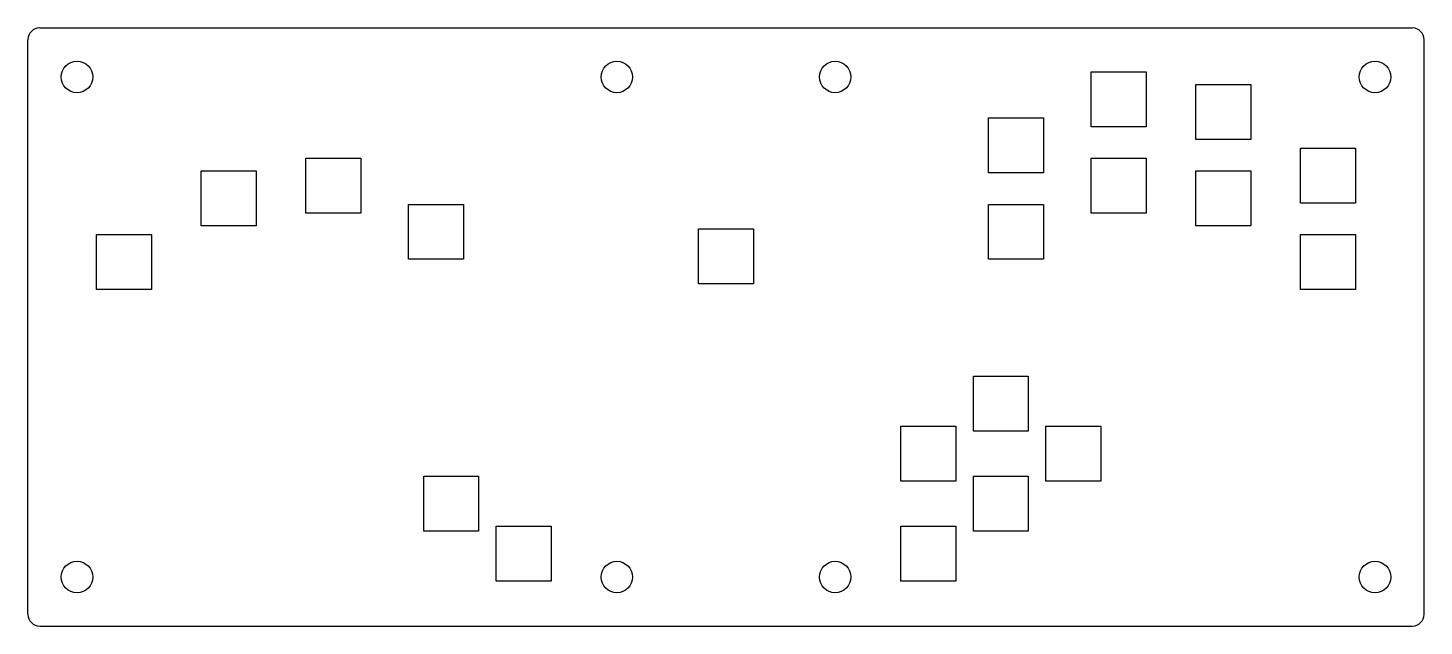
# Model space of a CAD drawing. Header units: metres. Extents: x -178 to 178, y -76 to 76.
import ezdxf

# ---------------------------------------------------------------- set-up
doc = ezdxf.new("R2010")
doc.units = ezdxf.units.M

msp = doc.modelspace()

# ---------------------------------------------------------------- linework, layer by layer
for p, q in [((-174.8, 76.2, 2.5), (174.8, 76.2, 2.5)), ((-177.8, -73.2, 2.5), (-177.8, 73.2, 2.5)), ((177.8, -73.2, 2.5), (177.8, 73.2, 2.5)), ((93, 65, 2.5), (107, 65, 2.5)), ((93, 51, 2.5), (93, 65, 2.5)), ((107, 65, 2.5), (107, 51, 2.5)), ((119.65, 61.8, 2.5), (133.65, 61.8, 2.5)), ((119.65, 47.8, 2.5), (119.65, 61.8, 2.5)), ((133.65, 61.8, 2.5), (133.65, 47.8, 2.5)), ((66.85, 53.25, 2.5), (80.85, 53.25, 2.5)), ((66.85, 39.25, 2.5), (66.85, 53.25, 2.5)), ((80.85, 53.25, 2.5), (80.85, 39.25, 2.5)), ((107, 51, 2.5), (93, 51, 2.5)), ((133.65, 47.8, 2.5), (119.65, 47.8, 2.5)), ((-107, 43, 2.5), (-93, 43, 2.5)), ((-107, 29, 2.5), (-107, 43, 2.5)), ((-93, 43, 2.5), (-93, 29, 2.5)), ((93, 43, 2.5), (107, 43, 2.5)), ((93, 29, 2.5), (93, 43, 2.5)), ((107, 43, 2.5), (107, 29, 2.5)), ((146.3, 45.55, 2.5), (160.3, 45.55, 2.5)), ((146.3, 31.55, 2.5), (146.3, 45.55, 2.5)), ((160.3, 45.55, 2.5), (160.3, 31.55, 2.5)), ((-133.65, 39.8, 2.5), (-119.65, 39.8, 2.5)), ((-133.65, 25.8, 2.5), (-133.65, 39.8, 2.5)), ((-119.65, 39.8, 2.5), (-119.65, 25.8, 2.5)), ((80.85, 39.25, 2.5), (66.85, 39.25, 2.5)), ((119.65, 39.8, 2.5), (133.65, 39.8, 2.5)), ((119.65, 25.8, 2.5), (119.65, 39.8, 2.5)), ((133.65, 39.8, 2.5), (133.65, 25.8, 2.5)), ((-93, 29, 2.5), (-107, 29, 2.5)), ((-80.85, 31.25, 2.5), (-66.85, 31.25, 2.5)), ((-80.85, 17.25, 2.5), (-80.85, 31.25, 2.5)), ((-66.85, 31.25, 2.5), (-66.85, 17.25, 2.5)), ((66.85, 31.25, 2.5), (80.85, 31.25, 2.5)), ((66.85, 17.25, 2.5), (66.85, 31.25, 2.5)), ((80.85, 31.25, 2.5), (80.85, 17.25, 2.5)), ((107, 29, 2.5), (93, 29, 2.5)), ((160.3, 31.55, 2.5), (146.3, 31.55, 2.5)), ((-119.65, 25.8, 2.5), (-133.65, 25.8, 2.5)), ((-7, 25, 2.5), (7, 25, 2.5)), ((-7, 11, 2.5), (-7, 25, 2.5)), ((7, 25, 2.5), (7, 11, 2.5)), ((133.65, 25.8, 2.5), (119.65, 25.8, 2.5)), ((-160.3, 23.55, 2.5), (-146.3, 23.55, 2.5)), ((-160.3, 9.55, 2.5), (-160.3, 23.55, 2.5)), ((-146.3, 23.55, 2.5), (-146.3, 9.55, 2.5)), ((146.3, 23.55, 2.5), (160.3, 23.55, 2.5)), ((146.3, 9.55, 2.5), (146.3, 23.55, 2.5)), ((160.3, 23.55, 2.5), (160.3, 9.55, 2.5)), ((-66.85, 17.25, 2.5), (-80.85, 17.25, 2.5)), ((80.85, 17.25, 2.5), (66.85, 17.25, 2.5)), ((7, 11, 2.5), (-7, 11, 2.5)), ((-146.3, 9.55, 2.5), (-160.3, 9.55, 2.5)), ((160.3, 9.55, 2.5), (146.3, 9.55, 2.5)), ((63, -12.5, 2.5), (77, -12.5, 2.5)), ((63, -26.5, 2.5), (63, -12.5, 2.5)), ((77, -12.5, 2.5), (77, -26.5, 2.5)), ((44.5, -25.25, 2.5), (58.5, -25.25, 2.5)), ((44.5, -39.25, 2.5), (44.5, -25.25, 2.5)), ((58.5, -25.25, 2.5), (58.5, -39.25, 2.5)), ((77, -26.5, 2.5), (63, -26.5, 2.5)), ((81.5, -25.25, 2.5), (95.5, -25.25, 2.5)), ((81.5, -39.25, 2.5), (81.5, -25.25, 2.5)), ((95.5, -25.25, 2.5), (95.5, -39.25, 2.5)), ((-77, -38, 2.5), (-63, -38, 2.5)), ((-77, -52, 2.5), (-77, -38, 2.5)), ((-63, -38, 2.5), (-63, -52, 2.5)), ((63, -38, 2.5), (77, -38, 2.5)), ((63, -52, 2.5), (63, -38, 2.5)), ((77, -38, 2.5), (77, -52, 2.5)), ((58.5, -39.25, 2.5), (44.5, -39.25, 2.5)), ((95.5, -39.25, 2.5), (81.5, -39.25, 2.5)), ((-63, -52, 2.5), (-77, -52, 2.5)), ((-58.5, -50.75, 2.5), (-44.5, -50.75, 2.5)), ((-58.5, -64.75, 2.5), (-58.5, -50.75, 2.5)), ((-44.5, -50.75, 2.5), (-44.5, -64.75, 2.5)), ((44.5, -50.75, 2.5), (58.5, -50.75, 2.5)), ((44.5, -64.75, 2.5), (44.5, -50.75, 2.5)), ((58.5, -50.75, 2.5), (58.5, -64.75, 2.5)), ((77, -52, 2.5), (63, -52, 2.5)), ((-44.5, -64.75, 2.5), (-58.5, -64.75, 2.5)), ((58.5, -64.75, 2.5), (44.5, -64.75, 2.5)), ((-174.8, -76.2, 2.5), (174.8, -76.2, 2.5))]:
    msp.add_line(p, q)
for centre in [(-165.3, 63.7, 2.5), (-27.8, 63.7, 2.5), (27.8, 63.7, 2.5), (165.3, 63.7, 2.5), (-165.3, -63.7, 2.5), (-27.8, -63.7, 2.5), (27.8, -63.7, 2.5), (165.3, -63.7, 2.5)]:
    msp.add_circle(centre, 4)
for centre, start, end in [((-174.8, 73.2, 2.5), 90, 180), ((174.8, 73.2, 2.5), 0, 90), ((-174.8, -73.2, 2.5), 180, 270), ((174.8, -73.2, 2.5), -90, 0)]:
    msp.add_arc(centre, 3, start, end)

doc.saveas('drawing.dxf')
